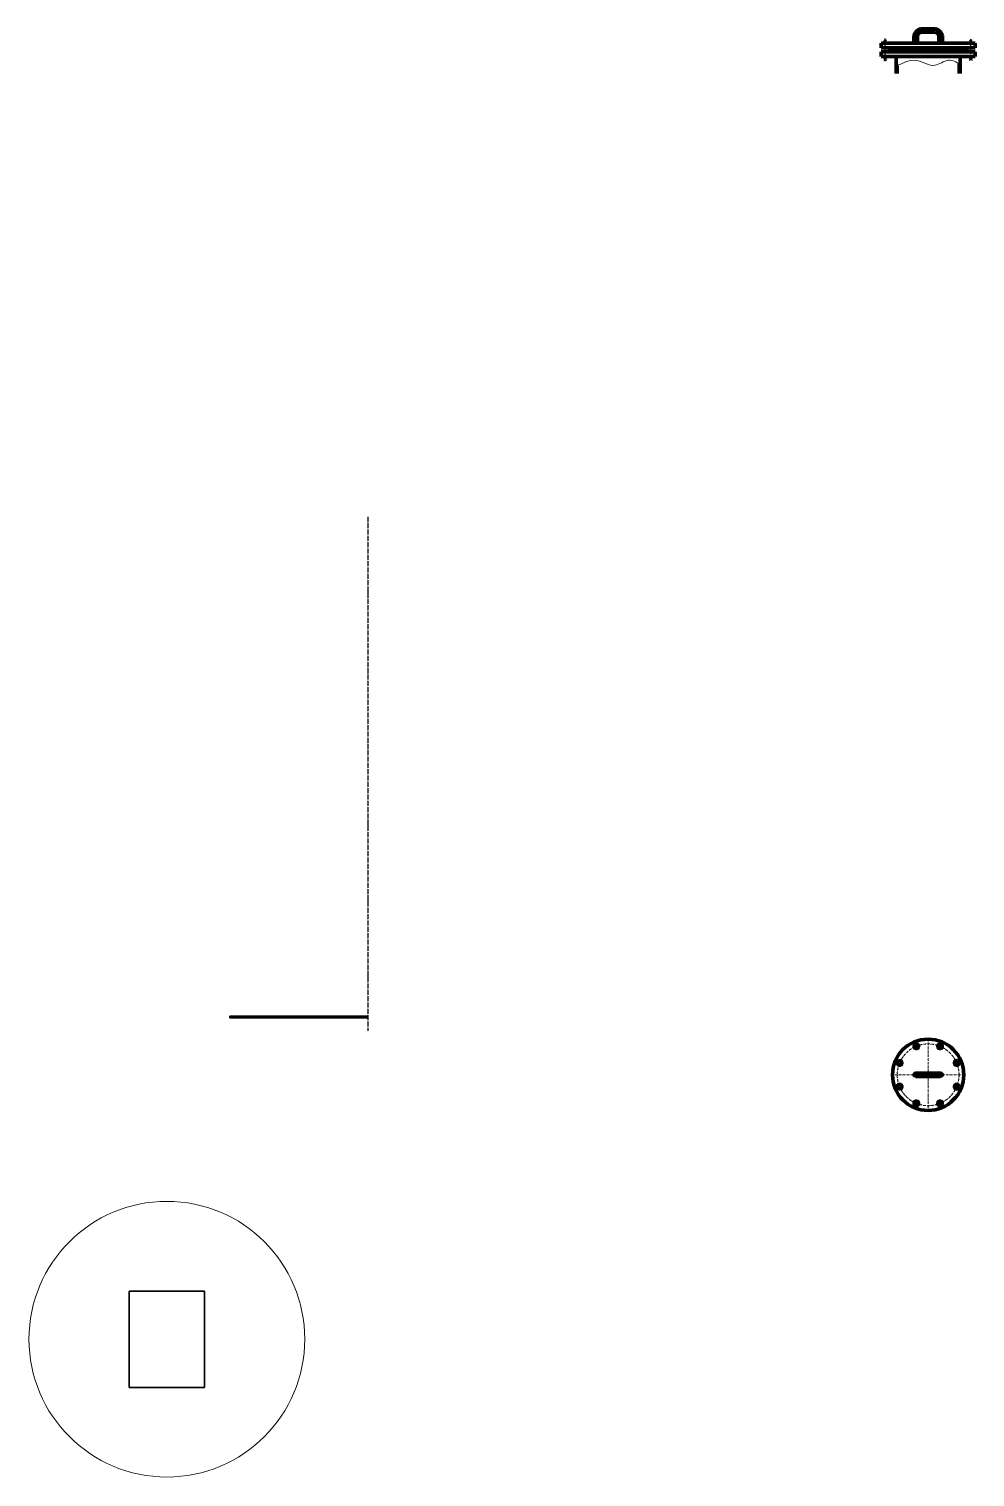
# Model space of a CAD drawing. Header units: millimetres. Extents: x -5774 to 6169, y -4879 to 2636.
# Drawn here: x -5774 to -1260, y -4276 to 2636 of the extents above; entities that cross this region are included whole.
import ezdxf

# ---------------------------------------------------------------- set-up
doc = ezdxf.new("R2010")
doc.units = ezdxf.units.MM
doc.linetypes.add('ACAD_ISO04W100', pattern=[30, 24, -3, 0, -3])
doc.linetypes.add('ACAD_ISO10W100', pattern=[18.7, 12, -3, 0.7, -3])
for name, color, linetype, lineweight in [('中粗线', 3, 'Continuous', 35), ('标注', 7, 'Continuous', 18), ('粗实线', 4, 'Continuous', 70), ('细实线', 7, 'Continuous', 18)]:
    doc.layers.add(name, color=color, linetype=linetype, lineweight=lineweight)
doc.layers.add('点划线', color=1, linetype='ACAD_ISO04W100')

msp = doc.modelspace()

# ---------------------------------------------------------------- linework, layer by layer
at = {"ltscale": 4}
for p, q in [((-1695, 2574.1), (-1681.3, 2584)), ((-1694.5, 2583.3), (-1680.2, 2573.6)), ((-1287.2, 2574.1), (-1273.5, 2584)), ((-1286.7, 2583.3), (-1272.4, 2573.6)), ((-1695, 2487.8), (-1681.3, 2497.7)), ((-1694.5, 2497), (-1680.2, 2487.3)), ((-1287.2, 2487.8), (-1273.5, 2497.7)), ((-1286.7, 2497), (-1272.4, 2487.3))]:
    msp.add_line(p, q, dxfattribs=at)
at = {"layer": '中粗线'}
for p, q in [((-4814.9, -2076.7), (-4814.9, -2084.7)), ((-4814.9, -2076.7), (-4156.9, -2076.7)), ((-4814.9, -2084.7), (-4156.9, -2084.7)), ((-5296, -3387.9), (-5296, -3847.9)), ((-5296, -3387.9), (-4936, -3387.9)), ((-4936, -3387.9), (-4936, -3847.9)), ((-5296, -3847.9), (-4936, -3847.9))]:
    msp.add_line(p, q, dxfattribs=at)
at = {"layer": '标注', "ltscale": 10}
msp.add_circle((-5116, -3617.9), 658, dxfattribs=at)
at = {"layer": '点划线'}
for p, q in [((-1518, 2629.3), (-1483.3, 2629.3)), ((-1448.6, 2629.3), (-1483.3, 2629.3)), ((-1688.2, 2482.7), (-1688.2, 2590)), ((-1542.3, 2568), (-1542.3, 2602.6)), ((-1424.2, 2568), (-1424.2, 2602.6)), ((-1280.3, 2487.4), (-1280.3, 2587.4)), ((-4156.9, 306.8), (-4156.9, -2146.8))]:
    msp.add_line(p, q, dxfattribs=at)
for centre, start, end in [((-1503.7, 2591.8), 110.94054, 164.46841), ((-1462.9, 2591.8), 15.53159, 69.05946)]:
    msp.add_arc(centre, 40.1, start, end, dxfattribs=at)
at = {"layer": '粗实线'}
for p, q in [((-1519, 2636.3), (-1483.3, 2636.3)), ((-1447.5, 2636.3), (-1483.3, 2636.3)), ((-1483.3, 2568), (-1707, 2568)), ((-1707, 2568), (-1707, 2545.7)), ((-1551, 2568), (-1551, 2602.6)), ((-1533.6, 2568), (-1533.6, 2602.6)), ((-1516.3, 2621.3), (-1483.3, 2621.3)), ((-1450.3, 2621.3), (-1483.3, 2621.3)), ((-1483.3, 2568), (-1259.5, 2568)), ((-1432.9, 2568), (-1432.9, 2602.6)), ((-1415.5, 2568), (-1415.5, 2602.6)), ((-1259.5, 2568), (-1259.5, 2545.7)), ((-1707, 2545.7), (-1259.5, 2545.7)), ((-1707, 2505.5), (-1707, 2527.8)), ((-1707, 2527.8), (-1259.5, 2527.8)), ((-1259.5, 2505.5), (-1707, 2505.5)), ((-1667.4, 2545.7), (-1667.4, 2540.9)), ((-1667.4, 2532.6), (-1667.4, 2541.1)), ((-1667.4, 2540.9), (-1667.4, 2532.6)), ((-1667.4, 2536.8), (-1299.2, 2536.8)), ((-1667.4, 2527.8), (-1667.4, 2532.6)), ((-1636, 2423.8), (-1636, 2505.5)), ((-1330.6, 2423.8), (-1330.6, 2505.5)), ((-1299.2, 2545.7), (-1299.2, 2540.9)), ((-1299.2, 2532.6), (-1299.2, 2541.1)), ((-1299.2, 2527.8), (-1299.2, 2532.6)), ((-1259.5, 2505.5), (-1259.5, 2527.8)), ((-1631, 2423.8), (-1631, 2460.8)), ((-1335.6, 2423.8), (-1335.6, 2470.3)), ((-1542.3, -2347.9), (-1424.2, -2347.9)), ((-1542.3, -2363.9), (-1424.2, -2363.9))]:
    msp.add_line(p, q, dxfattribs=at)
for centre, radius in [((-1483.3, -2355.9), 170), ((-1539.7, -2219.6), 11), ((-1426.8, -2219.6), 11), ((-1619.6, -2299.4), 11), ((-1347, -2299.4), 11), ((-1619.6, -2412.3), 11), ((-1347, -2412.3), 11), ((-1539.7, -2492.1), 11), ((-1426.8, -2492.1), 11)]:
    msp.add_circle(centre, radius, dxfattribs=at)
for centre, radius, start, end in [((-1510.9, 2596.6), 40.5, 101.54147, 171.44555), ((-1455.6, 2596.6), 40.5, 8.55445, 78.45853), ((-1506.1, 2594.5), 28.8, 110.79363, 163.56777), ((-1460.5, 2594.5), 28.8, 16.43223, 69.20637), ((-1542.3, -2355.9), 8, 90, 270), ((-1424.2, -2355.9), 8, 270, 90)]:
    msp.add_arc(centre, radius, start, end, dxfattribs=at)
at = {"layer": '细实线', "color": 1, "linetype": 'ACAD_ISO10W100'}
for p, q in [((-1546.2, -2203.9), (-1533.2, -2235.3)), ((-1483.3, -2531.9), (-1483.3, -2179.9)), ((-1420.3, -2203.9), (-1433.3, -2235.3)), ((-1635.3, -2292.9), (-1603.8, -2305.9)), ((-1331.3, -2292.9), (-1362.7, -2305.9)), ((-1659.3, -2355.9), (-1307.3, -2355.9)), ((-1635.3, -2418.8), (-1603.8, -2405.8)), ((-1331.3, -2418.8), (-1362.7, -2405.8)), ((-1546.2, -2507.8), (-1533.2, -2476.4)), ((-1420.3, -2507.8), (-1433.3, -2476.4))]:
    msp.add_line(p, q, dxfattribs=at)
at = {"layer": '细实线'}
msp.add_circle((-1483.3, -2355.9), 170, dxfattribs=at)
at = {"layer": '细实线', "color": 1, "linetype": 'ACAD_ISO10W100'}
msp.add_circle((-1483.3, -2355.9), 147.5, dxfattribs=at)
at = {"layer": '细实线'}
msp.add_spline([(-1636, 2458.3), (-1535.4, 2485.3), (-1452.1, 2462.9), (-1386.2, 2487), (-1330.6, 2467.4)], degree=3, dxfattribs=at)

doc.saveas('drawing.dxf')
